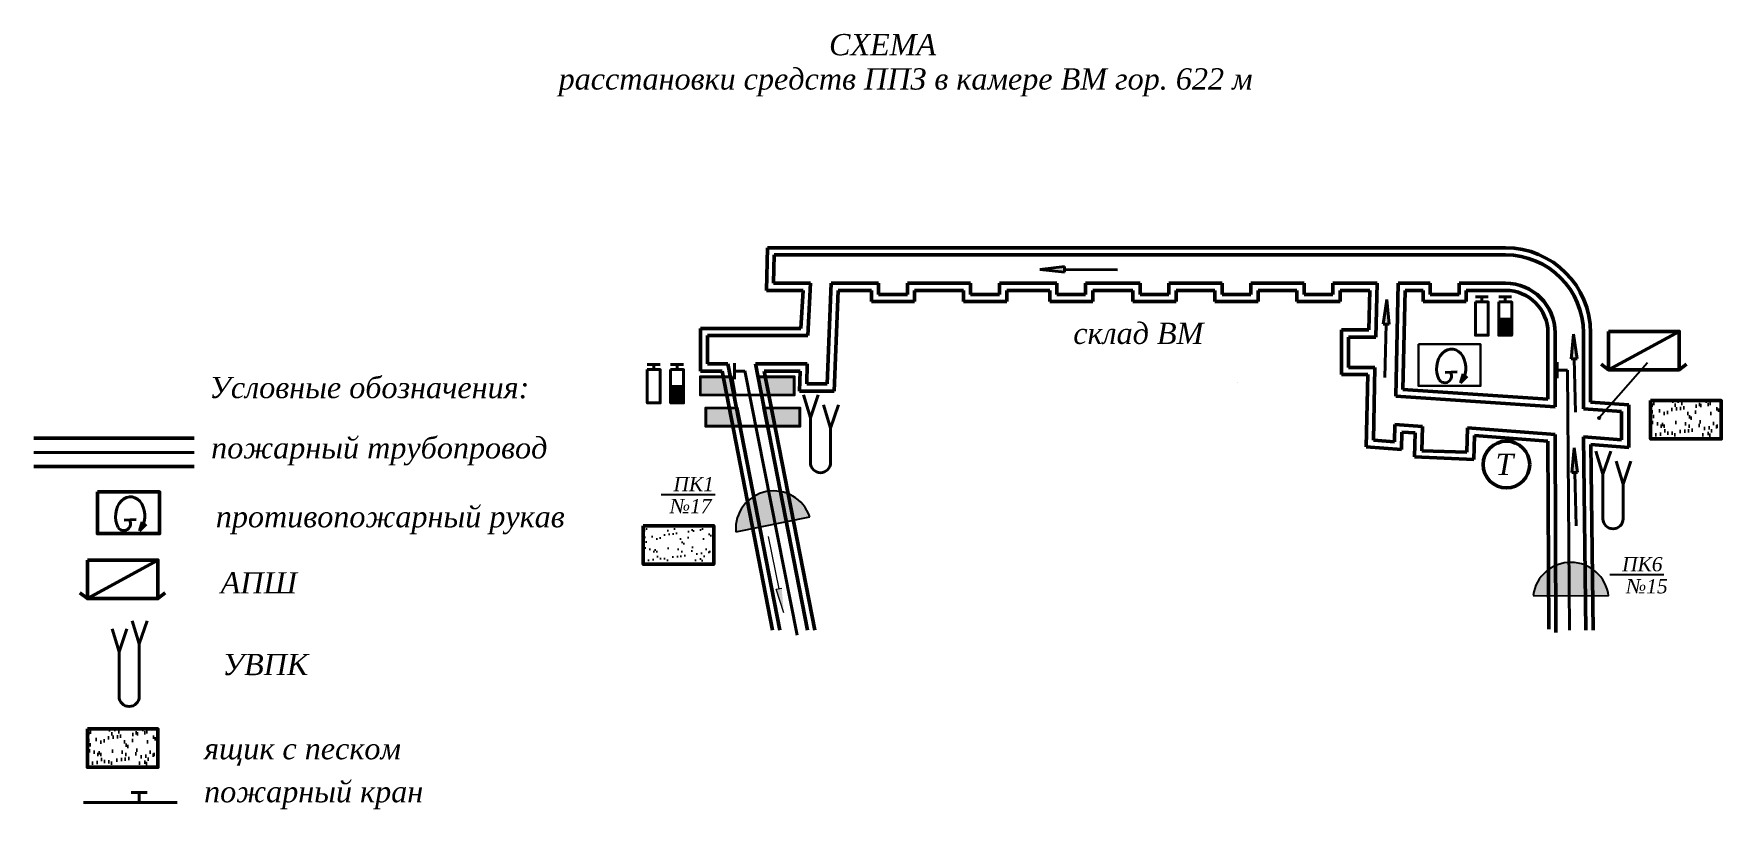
# Model space of a CAD drawing. Header units: millimetres. Extents: x 131 to 369, y 302 to 411.
import ezdxf

# ---------------------------------------------------------------- set-up
doc = ezdxf.new("R2010")
doc.units = ezdxf.units.MM
doc.layers.add('ПОТ', color=1, linetype='Continuous', lineweight=20)
doc.layers.add('Струя', color=1, linetype='Continuous', lineweight=20)
doc.layers.add('Трубопровод', color=1, linetype='Continuous')
doc.styles.get("Standard").update_dxf_attribs({"font": 'timesi.ttf'})

msp = doc.modelspace()

# ---------------------------------------------------------------- hatches: boundary and pattern name
at = {"lineweight": 40}
for points in [[(337.34, 370.75), (337.34, 368.45), (339.17, 368.45), (339.17, 370.75)], [(220.6, 361.22), (220.6, 358.92), (222.42, 358.92), (222.42, 361.22)]]:
    msp.add_hatch(color=1, dxfattribs=at).paths.add_polyline_path(points)
h = msp.add_hatch(color=256)
h.paths.add_polyline_path([(229.26, 362.67), (224.75, 362.67), (224.75, 359.95), (238.07, 359.95), (238.07, 362.67), (232.82, 362.67), (233.32, 360.08), (229.76, 360.08)])
h.paths.add_polyline_path([(229.6, 360.08), (224.87, 360.08), (224.87, 362.54), (229.12, 362.54)], flags=16)
h.paths.add_polyline_path([(233.02, 362.54), (237.94, 362.54), (237.94, 360.08), (233.5, 360.08)], flags=16)
for color, points in [(3, [(229.12, 362.54), (224.87, 362.54), (224.87, 360.08), (229.6, 360.08)]), (3, [(237.94, 362.54), (233.02, 362.54), (233.5, 360.08), (237.94, 360.08)]), (3, [(229.91, 358.16), (225.66, 358.16), (225.66, 355.7), (230.39, 355.7)]), (3, [(238.73, 358.16), (233.81, 358.16), (234.29, 355.7), (238.73, 355.7)]), (256, [(351.34, 356.79, 1), (351.65, 356.79, 1)]), (254, [(240.22, 342.85, 0.883547), (229.78, 340.77)]), (254, [(352.84, 331.72, 0.883547), (342.19, 331.79)])]:
    msp.add_hatch(color=color).paths.add_polyline_path(points)
at = {"lineweight": 50}
h = msp.add_hatch(dxfattribs=at)
h.set_pattern_fill('AR-SAND', color=256, scale=0.05, style=0)
h.set_pattern_definition([(37.5, (220.3924, 56.6113), (-0.080002, 2.447066), [0, -1.9304, 0, -2.159, 0, -2.06375]), (7.5, (220.3924, 56.6113), (2.247616, 3.584126), [0, -1.0414, 0, -1.7399, 0, -0.66675]), (327.5, (218.8303, 56.6113), (3.954962, 0.007186), [0, -0.635, 0, -2.286, 0, -2.9845]), (317.5, (218.8303, 56.6113), (3.817782, 1.114647), [0, -0.3175, 0, -1.4986, 0, -1.7145])])
h.paths.add_polyline_path([(358.76, 359.26), (358.76, 353.85), (368.72, 353.85), (368.72, 359.26)])
h = msp.add_hatch(color=256)
h.paths.add_polyline_path([(230.05, 358.29), (225.53, 358.29), (225.53, 355.57), (238.86, 355.57), (238.86, 358.29), (233.61, 358.29), (234.11, 355.7), (230.55, 355.7)])
h.paths.add_polyline_path([(230.39, 355.7), (225.66, 355.7), (225.66, 358.16), (229.91, 358.16)], flags=16)
h.paths.add_polyline_path([(233.81, 358.16), (238.73, 358.16), (238.73, 355.7), (234.29, 355.7)], flags=16)
h = msp.add_hatch()
h.set_pattern_fill('AR-SAND', color=256, scale=0.05, style=0)
h.set_pattern_definition([(37.5, (78.3657, 38.9435), (-0.080002, 2.447066), [0, -1.9304, 0, -2.159, 0, -2.06375]), (7.5, (78.3657, 38.9435), (2.247616, 3.584126), [0, -1.0414, 0, -1.7399, 0, -0.66675]), (327.5, (76.8036, 38.9435), (3.954962, 0.007186), [0, -0.635, 0, -2.286, 0, -2.9845]), (317.5, (76.8036, 38.9435), (3.817782, 1.114647), [0, -0.3175, 0, -1.4986, 0, -1.7145])])
h.paths.add_polyline_path([(216.73, 341.6), (216.73, 336.18), (226.69, 336.18), (226.69, 341.6)])
h = msp.add_hatch(dxfattribs=at)
h.set_pattern_fill('AR-SAND', color=256, scale=0.05, style=0)
h.set_pattern_definition([(37.5, (0, 10.3248), (-0.080002, 2.447066), [0, -1.9304, 0, -2.159, 0, -2.06375]), (7.5, (0, 10.325), (2.247616, 3.584126), [0, -1.0414, 0, -1.7399, 0, -0.66675]), (327.5, (-1.562, 10.3248), (3.954962, 0.007186), [0, -0.635, 0, -2.286, 0, -2.9845]), (317.5, (-1.562, 10.325), (3.817782, 1.114647), [0, -0.3175, 0, -1.4986, 0, -1.7145])])
h.paths.add_polyline_path([(138.37, 312.98), (138.37, 307.56), (148.32, 307.56), (148.32, 312.98)])
at = {"layer": 'Струя', "lineweight": 40}
for points in [[(276.11, 377.33), (276.12, 378.14), (272.64, 377.75)], [(321.07, 370.03), (321.88, 370), (321.56, 373.49)], [(347.58, 365.13), (348.4, 365.15), (347.9, 368.62)], [(347.65, 349.1), (348.47, 349.12), (347.97, 352.59)]]:
    msp.add_hatch(color=1, dxfattribs=at).paths.add_polyline_path(points)
at = {"layer": 'Струя'}
msp.add_hatch(color=5, dxfattribs=at).paths.add_polyline_path([(236.26, 332.82), (235.46, 332.66), (236.56, 329.33)])

# ---------------------------------------------------------------- linework, layer by layer
at = {"lineweight": 50}
for p, q in [((234.24, 380.79), (234.1, 374.79)), ((234.24, 380.79), (338.29, 380.79)), ((235.22, 379.79), (235.12, 375.79)), ((235.22, 379.79), (338.29, 379.79)), ((234.1, 374.79), (239.3, 374.79)), ((235.12, 375.79), (240.32, 375.79)), ((235.12, 375.79), (240.32, 375.79)), ((239.3, 374.79), (238.98, 369.41)), ((240.32, 375.79), (239.96, 368.41)), ((243.25, 375.79), (242.68, 361.59)), ((243.25, 375.79), (249.9, 375.79)), ((243.33, 375.79), (249.9, 375.79)), ((244.21, 374.79), (243.64, 360.57)), ((244.21, 374.79), (248.9, 374.79)), ((248.9, 374.79), (248.9, 373.2)), ((249.9, 375.79), (249.9, 374.2)), ((249.9, 374.2), (253.98, 374.2)), ((253.98, 374.2), (253.98, 375.79)), ((253.98, 375.79), (262.9, 375.79)), ((253.98, 375.79), (262.9, 375.79)), ((254.98, 373.2), (254.98, 374.79)), ((254.98, 374.79), (261.9, 374.79)), ((261.9, 374.79), (261.9, 373.2)), ((262.9, 375.79), (262.9, 374.2)), ((262.9, 374.2), (266.98, 374.2)), ((266.98, 374.2), (266.98, 375.79)), ((266.98, 375.79), (275.04, 375.79)), ((266.98, 375.79), (275.04, 375.79)), ((267.98, 373.2), (267.98, 374.79)), ((267.98, 374.79), (274.04, 374.79)), ((274.04, 374.79), (274.04, 373.2)), ((275.04, 375.79), (275.04, 374.2)), ((275.04, 374.2), (279.11, 374.2)), ((279.11, 374.2), (279.11, 375.79)), ((279.11, 375.79), (286.78, 375.79)), ((279.11, 375.79), (286.78, 375.79)), ((280.11, 373.2), (280.11, 374.79)), ((280.11, 374.79), (285.78, 374.79)), ((285.78, 374.79), (285.78, 373.2)), ((286.78, 375.79), (286.78, 374.2)), ((286.78, 374.2), (290.86, 374.2)), ((290.86, 374.2), (290.86, 375.79)), ((290.86, 375.79), (298.34, 375.79)), ((290.86, 375.79), (298.34, 375.79)), ((291.86, 373.2), (291.86, 374.79)), ((291.86, 374.79), (297.34, 374.79)), ((297.34, 374.79), (297.34, 373.2)), ((298.34, 375.79), (298.34, 374.2)), ((298.34, 374.2), (302.41, 374.2)), ((302.41, 374.2), (302.41, 375.79)), ((302.41, 375.79), (309.9, 375.79)), ((302.41, 375.79), (309.9, 375.79)), ((303.41, 373.2), (303.41, 374.79)), ((303.41, 374.79), (308.9, 374.79)), ((308.9, 374.79), (308.9, 373.2)), ((309.9, 375.79), (309.9, 374.2)), ((309.9, 374.2), (313.98, 374.2)), ((313.98, 374.2), (313.98, 375.79)), ((313.98, 375.79), (320.19, 375.79)), ((313.98, 375.79), (320.19, 375.79)), ((314.98, 373.2), (314.98, 374.79)), ((314.98, 374.79), (319.17, 374.79)), ((319.17, 374.79), (319.04, 369.21)), ((320.19, 375.79), (320.01, 368.21)), ((323.19, 375.79), (322.82, 359.88)), ((323.19, 375.79), (327.7, 375.79)), ((323.19, 375.79), (327.7, 375.79)), ((324.17, 374.79), (323.84, 360.82)), ((324.17, 374.79), (326.7, 374.79)), ((326.7, 374.79), (326.7, 373.2)), ((327.7, 375.79), (327.7, 374.2)), ((327.7, 374.2), (331.77, 374.2)), ((331.77, 374.2), (331.77, 375.79)), ((331.77, 375.79), (338.29, 375.79)), ((331.77, 375.79), (337.73, 375.79)), ((332.77, 373.2), (332.77, 374.79)), ((332.77, 374.79), (338.29, 374.79)), ((248.9, 373.2), (254.98, 373.2)), ((261.9, 373.2), (267.98, 373.2)), ((274.04, 373.2), (280.11, 373.2)), ((285.78, 373.2), (291.86, 373.2)), ((297.34, 373.2), (303.41, 373.2)), ((308.9, 373.2), (314.98, 373.2)), ((326.7, 373.2), (332.77, 373.2)), ((224.8, 369.41), (238.98, 369.41)), ((224.8, 369.41), (224.8, 363.39)), ((319.04, 369.21), (315.18, 369.21)), ((315.18, 369.21), (315.18, 362.93)), ((344.29, 368.79), (344.29, 359.43)), ((345.29, 368.79), (345.29, 358.36)), ((349.29, 368.79), (349.29, 358.09)), ((350.29, 368.79), (350.29, 359.02)), ((362.8, 369.01), (352.84, 363.6)), ((225.8, 368.41), (239.96, 368.41)), ((225.8, 368.41), (225.8, 364.41)), ((320.01, 368.21), (316.18, 368.21)), ((316.18, 368.21), (316.18, 363.93)), ((225.8, 364.41), (228.68, 364.41)), ((228.68, 364.41), (236, 326.88)), ((232.57, 364.41), (239.86, 364.41)), ((232.57, 364.41), (239.9, 326.88)), ((239.86, 364.41), (239.8, 361.59)), ((352.84, 363.6), (351.8, 364.38)), ((362.8, 363.6), (363.83, 364.38)), ((224.8, 363.39), (227.86, 363.39)), ((227.86, 363.39), (234.98, 326.88)), ((233.79, 363.39), (238.84, 363.39)), ((233.79, 363.39), (238.84, 363.39)), ((233.79, 363.39), (240.92, 326.88)), ((238.84, 363.39), (238.77, 360.57)), ((315.18, 362.93), (318.87, 362.93)), ((316.18, 363.93), (319.9, 363.93)), ((318.87, 362.93), (318.65, 352.72)), ((319.9, 363.93), (319.67, 353.65)), ((238.77, 360.57), (243.64, 360.57)), ((238.77, 360.57), (243.64, 360.57)), ((239.8, 361.59), (242.68, 361.59)), ((322.82, 359.88), (345.29, 358.36)), ((323.84, 360.82), (344.29, 359.43)), ((349.29, 358.09), (354.67, 357.72)), ((350.29, 359.02), (355.67, 358.66)), ((354.67, 357.72), (354.67, 353.73)), ((355.67, 358.66), (355.67, 352.65)), ((322.72, 355.88), (322.67, 353.44)), ((322.72, 355.88), (326.61, 355.62)), ((323.7, 354.81), (323.64, 352.38)), ((323.7, 354.81), (325.58, 354.69)), ((325.58, 354.69), (325.49, 351.3)), ((326.61, 355.62), (326.51, 352.18)), ((332.85, 351.97), (332.94, 355.41)), ((332.94, 355.41), (345.29, 354.45)), ((318.65, 352.72), (323.64, 352.38)), ((319.67, 353.65), (322.67, 353.44)), ((326.51, 352.18), (332.85, 351.97)), ((333.82, 350.96), (333.91, 354.34)), ((333.91, 354.34), (344.29, 353.53)), ((344.29, 353.53), (344.4, 327.05)), ((345.29, 354.45), (345.41, 326.57)), ((349.29, 354.15), (354.67, 353.73)), ((349.29, 354.15), (349.61, 326.88)), ((350.31, 353.07), (355.67, 352.65)), ((350.31, 353.07), (350.65, 326.88)), ((325.49, 351.3), (333.82, 350.96)), ((148.32, 336.76), (138.37, 331.35)), ((138.37, 331.35), (137.33, 332.13)), ((148.32, 331.35), (149.36, 332.13))]:
    msp.add_line(p, q, dxfattribs=at)
at = {"color": 1, "lineweight": 40}
for p, q in [((337.34, 370.75), (339.17, 370.75)), ((231.05, 363.43), (238.46, 326.18)), ((220.6, 361.22), (222.42, 361.22)), ((240.3, 356.81), (240.3, 350.51)), ((243.15, 355.38), (243.15, 350.51)), ((352.03, 348.9), (352.03, 342.59)), ((354.88, 347.47), (354.88, 342.59)), ((142.84, 323.85), (142.84, 317.55)), ((145.69, 324.98), (145.69, 317.55)), ((151.04, 302.59), (137.83, 302.59))]:
    msp.add_line(p, q, dxfattribs=at)
for p, q in [((358.33, 364.59), (351.51, 356.81)), ((229.12, 362.54), (229.6, 360.08)), ((229.26, 362.67), (229.76, 360.08)), ((232.82, 362.67), (233.32, 360.08)), ((233.02, 362.54), (233.5, 360.08)), ((300.58, 361.76), (300.58, 361.76)), ((229.91, 358.16), (230.39, 355.7)), ((230.05, 358.29), (230.55, 355.7)), ((233.61, 358.29), (234.11, 355.7)), ((233.81, 358.16), (234.29, 355.7)), ((219.29, 346.02), (226.89, 346.02)), ((229.78, 340.77), (240.22, 342.85)), ((353.02, 334.73), (360.62, 334.73)), ((342.19, 331.79), (352.84, 331.72))]:
    msp.add_line(p, q)
at = {"color": 1, "lineweight": 30}
msp.add_lwpolyline([(326.03, 367.2), (334.79, 367.2), (334.79, 361.33), (326.03, 361.33)], close=True, dxfattribs=at)
for points in [[(232.82, 362.67), (238.07, 362.67), (238.07, 359.95), (224.75, 359.95), (224.75, 362.67), (229.26, 362.67)], [(229.6, 360.08), (224.87, 360.08), (224.87, 362.54), (229.12, 362.54)], [(233.02, 362.54), (237.94, 362.54), (237.94, 360.08), (233.5, 360.08)], [(233.32, 360.08), (229.76, 360.08)], [(233.61, 358.29), (238.86, 358.29), (238.86, 355.57), (225.53, 355.57), (225.53, 358.29), (230.05, 358.29)], [(230.39, 355.7), (225.66, 355.7), (225.66, 358.16), (229.91, 358.16)], [(233.81, 358.16), (238.73, 358.16), (238.73, 355.7), (234.29, 355.7)], [(234.11, 355.7), (230.55, 355.7)]]:
    msp.add_lwpolyline(points)
at = {"color": 1, "lineweight": 40}
for points in [[(239.32, 360.06), (240.3, 356.81), (241.41, 360.06)], [(242.16, 358.63), (243.15, 355.38), (244.25, 358.63)], [(351.05, 352.14), (352.03, 348.89), (353.13, 352.14)], [(353.89, 350.71), (354.88, 347.47), (355.98, 350.71)], [(141.86, 327.1), (142.84, 323.85), (143.95, 327.1)], [(144.71, 328.23), (145.69, 324.98), (146.8, 328.23)]]:
    msp.add_lwpolyline(points, dxfattribs=at)
at = {"color": 1, "lineweight": 50}
msp.add_lwpolyline([(139.8, 346.37), (148.55, 346.37), (148.55, 340.5), (139.8, 340.5)], close=True, dxfattribs=at)
msp.add_circle((351.5, 356.79), 0.151)
at = {"lineweight": 50}
msp.add_circle((338.43, 350.24), 3.29, dxfattribs=at)
for radius in [12, 11, 7, 6]:
    msp.add_arc((338.29, 368.79), radius, 0, 90, dxfattribs=at)
at = {"color": 1, "lineweight": 40}
for centre in [(241.73, 350.51), (353.46, 342.59), (144.27, 317.55)]:
    msp.add_arc(centre, 1.42, 180, 0, dxfattribs=at)
for centre, start, end in [((235.13, 341.16), 18.3058, 184.1542), ((347.51, 331.09), 6.6724, 172.5209)]:
    msp.add_arc(centre, 5.36, start, end)
at = {"layer": 'ПОТ', "lineweight": 40}
for p, q in [((334.05, 373.89), (335.87, 373.89)), ((334.96, 373.15), (334.96, 373.89)), ((337.34, 373.89), (339.16, 373.89)), ((338.25, 373.15), (338.25, 373.89)), ((217.31, 364.36), (219.13, 364.36)), ((218.22, 363.62), (218.22, 364.36)), ((220.6, 364.36), (222.42, 364.36)), ((221.51, 363.62), (221.51, 364.36)), ((231.06, 363.41), (229.59, 363.41)), ((347.05, 363.54), (345.59, 363.54)), ((347.3, 326.88), (347.05, 363.54)), ((145.68, 302.56), (145.68, 304.03))]:
    msp.add_line(p, q, dxfattribs=at)
for points in [[(334.05, 373.15), (335.87, 373.15), (335.87, 368.45), (334.05, 368.45)], [(337.34, 373.15), (339.17, 373.15), (339.17, 368.45), (337.34, 368.45)], [(217.31, 363.62), (219.13, 363.62), (219.13, 358.92), (217.31, 358.92)], [(220.6, 363.62), (222.42, 363.62), (222.42, 358.92), (220.6, 358.92)]]:
    msp.add_lwpolyline(points, close=True, dxfattribs=at)
for points in [[(229.59, 364.54), (229.59, 362.27)], [(345.59, 364.67), (345.59, 362.4)], [(146.81, 304.03), (144.55, 304.03)]]:
    msp.add_lwpolyline(points, dxfattribs=at)
at = {"layer": 'Струя', "lineweight": 40}
for p, q in [((272.64, 377.75), (276.12, 378.14)), ((272.64, 377.75), (276.11, 377.33)), ((276.12, 378.14), (276.11, 377.33)), ((283.62, 377.7), (276.11, 377.73)), ((321.56, 373.49), (321.07, 370.03)), ((321.56, 373.49), (321.88, 370)), ((321.88, 370), (321.07, 370.03)), ((321.28, 362.51), (321.48, 370.01)), ((347.9, 368.62), (347.58, 365.13)), ((347.9, 368.62), (348.4, 365.15)), ((348.4, 365.15), (347.58, 365.13)), ((348.18, 357.64), (347.99, 365.14)), ((347.97, 352.59), (347.65, 349.1)), ((347.97, 352.59), (348.47, 349.12)), ((348.47, 349.12), (347.65, 349.1)), ((348.25, 341.61), (348.06, 349.11))]:
    msp.add_line(p, q, dxfattribs=at)
at = {"layer": 'Струя', "color": 5}
for p, q in [((234.35, 340.09), (235.86, 332.74)), ((235.46, 332.66), (236.26, 332.82)), ((236.56, 329.33), (235.46, 332.66))]:
    msp.add_line(p, q, dxfattribs=at)
at = {"layer": 'Трубопровод', "color": 1, "lineweight": 40}
for p, q in [((329.79, 363.23), (331.49, 363.3)), ((331.95, 361.73), (332.34, 363.01)), ((331.95, 361.73), (332.89, 362.68)), ((130.81, 351.95), (153.42, 351.95)), ((143.56, 342.4), (145.25, 342.47)), ((145.72, 340.89), (146.11, 342.17)), ((145.72, 340.89), (146.66, 341.85))]:
    msp.add_line(p, q, dxfattribs=at)
at = {"layer": 'Трубопровод', "color": 0, "lineweight": 50}
for p, q in [((130.81, 353.95), (153.42, 353.95)), ((130.81, 349.95), (153.42, 349.95))]:
    msp.add_line(p, q, dxfattribs=at)
for points in [[(352.84, 369.01), (362.8, 369.01), (362.8, 363.6), (352.84, 363.6)], [(358.76, 359.26), (368.72, 359.26), (368.72, 353.85), (358.76, 353.85)], [(216.73, 341.6), (226.69, 341.6), (226.69, 336.18), (216.73, 336.18)], [(138.37, 336.76), (148.32, 336.76), (148.32, 331.35), (138.37, 331.35)], [(138.37, 312.98), (148.32, 312.98), (148.32, 307.56), (138.37, 307.56)]]:
    msp.add_lwpolyline(points, close=True, dxfattribs=at)
at = {"layer": 'Трубопровод', "color": 1, "lineweight": 40}
for centre in [(329.74, 362.71), (143.5, 341.88)]:
    msp.add_arc(centre, 0.95, 213.854, 35.1932, dxfattribs=at)
for centre in [(330.64, 363.79), (144.41, 342.96)]:
    msp.add_ellipse(centre, major_axis=(0.1, 2.72), ratio=0.758775, start_param=-2.405956, end_param=2.231833, dxfattribs=at)

# ---------------------------------------------------------------- texts
for s, p in [('СХЕМА', (242.93, 407.92)), ('расстановки средств ППЗ в камере ВМ гор. 622 м', (204.81, 403.09)), ('склад ВМ', (277.37, 367.23)), ('Т', (336.89, 348.76))]:
    msp.add_text(s, height=3).set_placement(p)
at = {"layer": 'Трубопровод', "color": 0}
for s, height, p in [('Условные обозначения:', 3, (155.56, 359.59)), ('пожарный трубопровод', 3, (155.82, 351.09)), ('ПК1', 2, (221, 346.48)), ('№17', 2, (220.5, 343.38)), ('противопожарный рукав', 3, (156.48, 341.39)), ('ПК6', 2, (354.74, 335.19)), ('АПШ', 3, (157.17, 332.06)), ('№15', 2, (355.3, 332.08)), ('УВПК', 3, (157.42, 320.55)), ('ящик с песком', 3, (154.83, 308.69)), ('пожарный кран', 3, (154.83, 302.63))]:
    msp.add_text(s, height=height, dxfattribs=at).set_placement(p)

doc.saveas('drawing.dxf')
